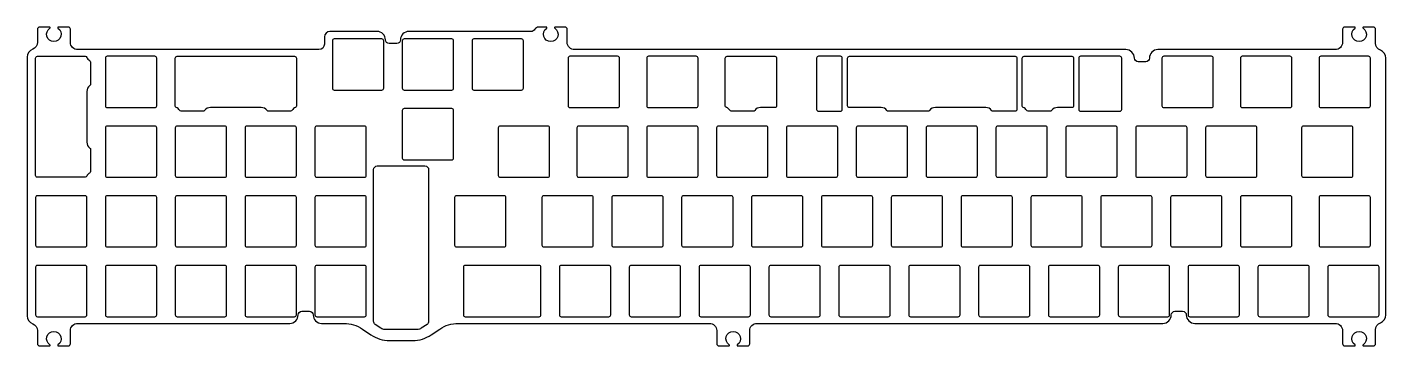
# Model space of a CAD drawing. Header units: millimetres. Extents: x -369 to 2, y -8 to 79.
import ezdxf

# ---------------------------------------------------------------- set-up
doc = ezdxf.new("R2010")
doc.units = ezdxf.units.MM
doc.layers.get('0').update_dxf_attribs({"linetype": 'CONTINUOUS'})

msp = doc.modelspace()

# ---------------------------------------------------------------- linework, layer by layer
for points in [[(-274.94, -4.97, 0.150413), (-269.87, -6.52), (-263.57, -6.52, 0.150413), (-258.51, -4.97), (-256.18, -3.38, -0.150413), (-251.12, -1.82), (-182.64, -1.82, -0.414214), (-180.64, -3.82), (-180.64, -7.37, 0.414214), (-180.04, -7.97), (-177.31, -7.97, 0.745693), (-177.23, -7.7, -3.368455), (-175.05, -7.7, 0.746835), (-174.97, -7.98), (-172.24, -7.98, 0.414214), (-171.64, -7.38), (-171.64, -3.82, -0.414214), (-169.64, -1.82), (-58.98, -1.82, 0.414214), (-56.68, 0.48, -0.414214), (-55.68, 1.48), (-53.58, 1.48, -0.414214), (-52.58, 0.48, 0.414214), (-50.28, -1.82), (-11.98, -1.82, -0.414214), (-9.98, -3.82), (-9.98, -7.37, 0.414214), (-9.38, -7.97), (-6.65, -7.97, 0.745693), (-6.57, -7.7, -3.359422), (-4.38, -7.7, 0.745693), (-4.3, -7.97), (-1.58, -7.97, 0.414214), (-0.98, -7.37), (-0.98, -3.55, -0.313303), (0.33, -1.68, 0.313303), (1.82, 0.48), (1.82, 70.67, 0.313303), (0.33, 72.83, -0.313303), (-0.98, 74.7), (-0.98, 78.52, 0.414214), (-1.58, 79.12), (-4.3, 79.12, 0.745693), (-4.38, 78.85, -3.359422), (-6.57, 78.85, 0.745693), (-6.65, 79.12), (-9.38, 79.12, 0.414214), (-9.98, 78.52), (-9.98, 74.97, -0.414214), (-11.98, 72.97), (-60.34, 72.97, 0.414214), (-62.64, 70.67, -0.414214), (-63.64, 69.67), (-65.74, 69.67, -0.414214), (-66.74, 70.67, 0.414214), (-69.04, 72.97), (-219.43, 72.97, -0.414214), (-221.43, 74.97), (-221.43, 78.52, 0.414214), (-222.03, 79.12), (-224.75, 79.12, 0.745693), (-224.83, 78.85, -3.359422), (-227.02, 78.85, 0.745693), (-227.1, 79.12), (-229.23, 79.12, 0.267564), (-230.27, 78.53, -0.267564), (-231.3, 77.93), (-264.59, 77.93, 0.414214), (-266.89, 75.63, -0.414214), (-267.89, 74.63), (-269.99, 74.63, -0.414214), (-270.99, 75.63, 0.414214), (-273.29, 77.93), (-286.14, 77.93, 0.412172), (-287.64, 76.44), (-287.65, 74.47, -0.412172), (-289.15, 72.97), (-354.9, 72.97, -0.414214), (-356.9, 74.97), (-356.9, 78.52, 0.414214), (-357.5, 79.12), (-360.22, 79.12, 0.745693), (-360.31, 78.85, -3.359422), (-362.49, 78.85, 0.745693), (-362.58, 79.12), (-365.3, 79.12, 0.414214), (-365.9, 78.52), (-365.9, 74.97, -0.313303), (-367.2, 73.1, 0.313303), (-368.7, 70.94), (-368.7, 0.2, 0.313303), (-367.2, -1.95, -0.313303), (-365.9, -3.82), (-365.9, -7.37, 0.414214), (-365.3, -7.97), (-362.58, -7.97, 0.745693), (-362.49, -7.7, -3.359422), (-360.31, -7.7, 0.745693), (-360.22, -7.97), (-357.5, -7.97, 0.414214), (-356.9, -7.37), (-356.9, -3.82, -0.414214), (-354.9, -1.82), (-297.1, -1.82, 0.414214), (-294.8, 0.48, -0.414214), (-293.8, 1.48), (-291.7, 1.48, -0.414214), (-290.7, 0.48, 0.414214), (-288.4, -1.82), (-282.33, -1.82, -0.150413), (-277.27, -3.38)], [(-285.46, 62.41, 0.414214), (-284.96, 61.91), (-271.96, 61.91, 0.414214), (-271.46, 62.41), (-271.46, 75.41, 0.414214), (-271.96, 75.91), (-284.96, 75.91, 0.414214), (-285.46, 75.41)], [(-266.41, 62.41, 0.414214), (-265.91, 61.91), (-252.91, 61.91, 0.414214), (-252.41, 62.41), (-252.41, 75.41, 0.414214), (-252.91, 75.91), (-265.91, 75.91, 0.414214), (-266.41, 75.41)], [(-247.36, 62.41, 0.414214), (-246.86, 61.91), (-233.86, 61.91, 0.414214), (-233.36, 62.41), (-233.36, 75.41, 0.414214), (-233.86, 75.91), (-246.86, 75.91, 0.414214), (-247.36, 75.41)], [(-351.67, 39.25, 0.151072), (-352.47, 38.39, -0.289433), (-352.92, 38.1), (-365.92, 38.1, -0.414214), (-366.42, 38.6), (-366.42, 70.65, -0.414214), (-365.92, 71.15), (-352.92, 71.15, -0.289433), (-352.47, 70.86, 0.151072), (-351.67, 70, -0.266989), (-351.42, 69.56), (-351.42, 63.56, -0.236068), (-351.62, 63.16, 0.236068), (-352.42, 61.56), (-352.42, 47.69, 0.236068), (-351.62, 46.09, -0.236068), (-351.42, 45.69), (-351.42, 39.69, -0.266989)], [(-347.37, 57.65, 0.414214), (-346.87, 57.15), (-333.87, 57.15, 0.414214), (-333.37, 57.65), (-333.37, 70.65, 0.414214), (-333.87, 71.15), (-346.87, 71.15, 0.414214), (-347.37, 70.65)], [(-295.56, 57.2, 0.151073), (-296.43, 56.4, -0.266988), (-296.86, 56.15), (-302.86, 56.15, -0.236068), (-303.26, 56.35, 0.236068), (-304.86, 57.15), (-318.74, 57.15, 0.236068), (-320.34, 56.35, -0.236068), (-320.74, 56.15), (-326.74, 56.15, -0.266988), (-327.17, 56.4, 0.151073), (-328.04, 57.2, -0.289434), (-328.32, 57.65), (-328.32, 70.65, -0.414214), (-327.82, 71.15), (-295.77, 71.15, -0.414214), (-295.27, 70.65), (-295.27, 57.65, -0.289434)], [(-221.17, 57.65, 0.414214), (-220.67, 57.15), (-207.67, 57.15, 0.414214), (-207.17, 57.65), (-207.17, 70.65, 0.414214), (-207.67, 71.15), (-220.67, 71.15, 0.414214), (-221.17, 70.65)], [(-199.74, 57.65, 0.414214), (-199.24, 57.15), (-186.24, 57.15, 0.414214), (-185.74, 57.65), (-185.74, 70.65, 0.414214), (-186.24, 71.15), (-199.24, 71.15, 0.414214), (-199.74, 70.65)], [(-168.68, 57.15, 0.236068), (-170.28, 56.35, -0.236068), (-170.68, 56.15), (-176.68, 56.15, -0.263995), (-177.11, 56.39, 0.154094), (-178.01, 57.19, -0.295675), (-178.31, 57.65), (-178.31, 70.65, -0.414214), (-177.81, 71.15), (-164.81, 71.15, -0.414214), (-164.31, 70.65), (-164.31, 57.65, -0.414214), (-164.81, 57.15)], [(-146.41, 70.65, 0.414214), (-146.91, 71.15), (-152.91, 71.15, 0.414214), (-153.41, 70.65), (-153.41, 56.65, 0.414214), (-152.91, 56.15), (-146.91, 56.15, 0.414214), (-146.41, 56.65)], [(-105.68, 56.35, 0.236068), (-107.28, 57.15), (-121.03, 57.15, 0.236068), (-122.63, 56.35, -0.236068), (-123.03, 56.15), (-133.82, 56.15, -0.236068), (-134.22, 56.35, 0.236068), (-135.82, 57.15), (-144.47, 57.15, -0.414214), (-144.97, 57.65), (-144.97, 70.65, -0.414214), (-144.47, 71.15), (-99.28, 71.15, -0.414214), (-98.78, 70.65), (-98.78, 56.65, -0.414214), (-99.28, 56.15), (-105.28, 56.15, -0.236068)], [(-87.72, 57.15, 0.236068), (-89.32, 56.35, -0.236068), (-89.72, 56.15), (-95.72, 56.15, -0.264473), (-96.15, 56.39, 0.153593), (-97.05, 57.19, -0.294657), (-97.34, 57.65), (-97.34, 70.65, -0.414214), (-96.84, 71.15), (-83.84, 71.15, -0.414214), (-83.34, 70.65), (-83.34, 57.65, -0.414214), (-83.84, 57.15)], [(-70.18, 70.65, 0.414214), (-70.68, 71.15), (-81.41, 71.15, 0.414214), (-81.91, 70.65), (-81.91, 56.65, 0.414214), (-81.41, 56.15), (-70.68, 56.15, 0.414214), (-70.18, 56.65)], [(-59.24, 57.65, 0.414214), (-58.74, 57.15), (-45.74, 57.15, 0.414214), (-45.24, 57.65), (-45.24, 70.65, 0.414214), (-45.74, 71.15), (-58.74, 71.15, 0.414214), (-59.24, 70.65)], [(-37.81, 57.65, 0.414214), (-37.31, 57.15), (-24.31, 57.15, 0.414214), (-23.81, 57.65), (-23.81, 70.65, 0.414214), (-24.31, 71.15), (-37.31, 71.15, 0.414214), (-37.81, 70.65)], [(-16.38, 57.65, 0.414214), (-15.88, 57.15), (-2.88, 57.15, 0.414214), (-2.38, 57.65), (-2.38, 70.65, 0.414214), (-2.88, 71.15), (-15.88, 71.15, 0.414214), (-16.38, 70.65)], [(-266.41, 43.36, 0.414214), (-265.91, 42.86), (-252.91, 42.86, 0.414214), (-252.41, 43.36), (-252.41, 56.36, 0.414214), (-252.91, 56.86), (-265.91, 56.86, 0.414214), (-266.41, 56.36)], [(-347.37, 38.6, 0.414214), (-346.87, 38.1), (-333.87, 38.1, 0.414214), (-333.37, 38.6), (-333.37, 51.6, 0.414214), (-333.87, 52.1), (-346.87, 52.1, 0.414214), (-347.37, 51.6)], [(-328.32, 38.6, 0.414214), (-327.82, 38.1), (-314.82, 38.1, 0.414214), (-314.32, 38.6), (-314.32, 51.6, 0.414214), (-314.82, 52.1), (-327.82, 52.1, 0.414214), (-328.32, 51.6)], [(-309.27, 38.6, 0.414214), (-308.77, 38.1), (-295.77, 38.1, 0.414214), (-295.27, 38.6), (-295.27, 51.6, 0.414214), (-295.77, 52.1), (-308.77, 52.1, 0.414214), (-309.27, 51.6)], [(-290.22, 38.6, 0.414214), (-289.72, 38.1), (-276.72, 38.1, 0.414214), (-276.22, 38.6), (-276.22, 51.6, 0.414214), (-276.72, 52.1), (-289.72, 52.1, 0.414214), (-290.22, 51.6)], [(-240.22, 38.6, 0.414214), (-239.72, 38.1), (-226.72, 38.1, 0.414214), (-226.22, 38.6), (-226.22, 51.6, 0.414214), (-226.72, 52.1), (-239.72, 52.1, 0.414214), (-240.22, 51.6)], [(-218.79, 38.6, 0.414214), (-218.29, 38.1), (-205.29, 38.1, 0.414214), (-204.79, 38.6), (-204.79, 51.6, 0.414214), (-205.29, 52.1), (-218.29, 52.1, 0.414214), (-218.79, 51.6)], [(-199.74, 38.6, 0.414214), (-199.24, 38.1), (-186.24, 38.1, 0.414214), (-185.74, 38.6), (-185.74, 51.6, 0.414214), (-186.24, 52.1), (-199.24, 52.1, 0.414214), (-199.74, 51.6)], [(-180.69, 38.6, 0.414214), (-180.19, 38.1), (-167.19, 38.1, 0.414214), (-166.69, 38.6), (-166.69, 51.6, 0.414214), (-167.19, 52.1), (-180.19, 52.1, 0.414214), (-180.69, 51.6)], [(-161.64, 38.6, 0.414214), (-161.14, 38.1), (-148.14, 38.1, 0.414214), (-147.64, 38.6), (-147.64, 51.6, 0.414214), (-148.14, 52.1), (-161.14, 52.1, 0.414214), (-161.64, 51.6)], [(-142.59, 38.6, 0.414214), (-142.09, 38.1), (-129.09, 38.1, 0.414214), (-128.59, 38.6), (-128.59, 51.6, 0.414214), (-129.09, 52.1), (-142.09, 52.1, 0.414214), (-142.59, 51.6)], [(-123.54, 38.6, 0.414214), (-123.04, 38.1), (-110.04, 38.1, 0.414214), (-109.54, 38.6), (-109.54, 51.6, 0.414214), (-110.04, 52.1), (-123.04, 52.1, 0.414214), (-123.54, 51.6)], [(-104.49, 38.6, 0.414214), (-103.99, 38.1), (-90.99, 38.1, 0.414214), (-90.49, 38.6), (-90.49, 51.6, 0.414214), (-90.99, 52.1), (-103.99, 52.1, 0.414214), (-104.49, 51.6)], [(-85.44, 38.6, 0.414214), (-84.94, 38.1), (-71.94, 38.1, 0.414214), (-71.44, 38.6), (-71.44, 51.6, 0.414214), (-71.94, 52.1), (-84.94, 52.1, 0.414214), (-85.44, 51.6)], [(-66.39, 38.6, 0.414214), (-65.89, 38.1), (-52.89, 38.1, 0.414214), (-52.39, 38.6), (-52.39, 51.6, 0.414214), (-52.89, 52.1), (-65.89, 52.1, 0.414214), (-66.39, 51.6)], [(-47.34, 38.6, 0.414214), (-46.84, 38.1), (-33.84, 38.1, 0.414214), (-33.34, 38.6), (-33.34, 51.6, 0.414214), (-33.84, 52.1), (-46.84, 52.1, 0.414214), (-47.34, 51.6)], [(-21.14, 38.6, 0.414214), (-20.64, 38.1), (-7.64, 38.1, 0.414214), (-7.14, 38.6), (-7.14, 51.6, 0.414214), (-7.64, 52.1), (-20.64, 52.1, 0.414214), (-21.14, 51.6)], [(-274.22, -1.3), (-274.22, 40.18, -0.414214), (-273.22, 41.18), (-260.22, 41.18, -0.414214), (-259.22, 40.18), (-259.22, -1.3, -0.248329), (-259.66, -2.12), (-261.21, -3.18, -0.150413), (-262.34, -3.52), (-271.11, -3.52, -0.150413), (-272.23, -3.18), (-273.78, -2.12, -0.248329)], [(-366.42, 19.55, 0.414214), (-365.92, 19.05), (-352.92, 19.05, 0.414214), (-352.42, 19.55), (-352.42, 32.55, 0.414214), (-352.92, 33.05), (-365.92, 33.05, 0.414214), (-366.42, 32.55)], [(-347.37, 19.55, 0.414214), (-346.87, 19.05), (-333.87, 19.05, 0.414214), (-333.37, 19.55), (-333.37, 32.55, 0.414214), (-333.87, 33.05), (-346.87, 33.05, 0.414214), (-347.37, 32.55)], [(-328.32, 19.55, 0.414214), (-327.82, 19.05), (-314.82, 19.05, 0.414214), (-314.32, 19.55), (-314.32, 32.55, 0.414214), (-314.82, 33.05), (-327.82, 33.05, 0.414214), (-328.32, 32.55)], [(-309.27, 19.55, 0.414214), (-308.77, 19.05), (-295.77, 19.05, 0.414214), (-295.27, 19.55), (-295.27, 32.55, 0.414214), (-295.77, 33.05), (-308.77, 33.05, 0.414214), (-309.27, 32.55)], [(-290.22, 19.55, 0.414214), (-289.72, 19.05), (-276.72, 19.05, 0.414214), (-276.22, 19.55), (-276.22, 32.55, 0.414214), (-276.72, 33.05), (-289.72, 33.05, 0.414214), (-290.22, 32.55)], [(-252.12, 19.55, 0.414214), (-251.62, 19.05), (-238.62, 19.05, 0.414214), (-238.12, 19.55), (-238.12, 32.55, 0.414214), (-238.62, 33.05), (-251.62, 33.05, 0.414214), (-252.12, 32.55)], [(-228.31, 19.55, 0.414214), (-227.81, 19.05), (-214.81, 19.05, 0.414214), (-214.31, 19.55), (-214.31, 32.55, 0.414214), (-214.81, 33.05), (-227.81, 33.05, 0.414214), (-228.31, 32.55)], [(-209.26, 19.55, 0.414214), (-208.76, 19.05), (-195.76, 19.05, 0.414214), (-195.26, 19.55), (-195.26, 32.55, 0.414214), (-195.76, 33.05), (-208.76, 33.05, 0.414214), (-209.26, 32.55)], [(-190.21, 19.55, 0.414214), (-189.71, 19.05), (-176.71, 19.05, 0.414214), (-176.21, 19.55), (-176.21, 32.55, 0.414214), (-176.71, 33.05), (-189.71, 33.05, 0.414214), (-190.21, 32.55)], [(-171.16, 19.55, 0.414214), (-170.66, 19.05), (-157.66, 19.05, 0.414214), (-157.16, 19.55), (-157.16, 32.55, 0.414214), (-157.66, 33.05), (-170.66, 33.05, 0.414214), (-171.16, 32.55)], [(-152.11, 19.55, 0.414214), (-151.61, 19.05), (-138.61, 19.05, 0.414214), (-138.11, 19.55), (-138.11, 32.55, 0.414214), (-138.61, 33.05), (-151.61, 33.05, 0.414214), (-152.11, 32.55)], [(-133.06, 19.55, 0.414214), (-132.56, 19.05), (-119.56, 19.05, 0.414214), (-119.06, 19.55), (-119.06, 32.55, 0.414214), (-119.56, 33.05), (-132.56, 33.05, 0.414214), (-133.06, 32.55)], [(-114.01, 19.55, 0.414214), (-113.51, 19.05), (-100.51, 19.05, 0.414214), (-100.01, 19.55), (-100.01, 32.55, 0.414214), (-100.51, 33.05), (-113.51, 33.05, 0.414214), (-114.01, 32.55)], [(-94.96, 19.55, 0.414214), (-94.46, 19.05), (-81.46, 19.05, 0.414214), (-80.96, 19.55), (-80.96, 32.55, 0.414214), (-81.46, 33.05), (-94.46, 33.05, 0.414214), (-94.96, 32.55)], [(-75.91, 19.55, 0.414214), (-75.41, 19.05), (-62.41, 19.05, 0.414214), (-61.91, 19.55), (-61.91, 32.55, 0.414214), (-62.41, 33.05), (-75.41, 33.05, 0.414214), (-75.91, 32.55)], [(-56.86, 19.55, 0.414214), (-56.36, 19.05), (-43.36, 19.05, 0.414214), (-42.86, 19.55), (-42.86, 32.55, 0.414214), (-43.36, 33.05), (-56.36, 33.05, 0.414214), (-56.86, 32.55)], [(-37.81, 19.55, 0.414214), (-37.31, 19.05), (-24.31, 19.05, 0.414214), (-23.81, 19.55), (-23.81, 32.55, 0.414214), (-24.31, 33.05), (-37.31, 33.05, 0.414214), (-37.81, 32.55)], [(-16.38, 19.55, 0.414214), (-15.88, 19.05), (-2.88, 19.05, 0.414214), (-2.38, 19.55), (-2.38, 32.55, 0.414214), (-2.88, 33.05), (-15.88, 33.05, 0.414214), (-16.38, 32.55)], [(-366.42, 0.5, 0.414214), (-365.92, 0), (-352.92, 0, 0.414214), (-352.42, 0.5), (-352.42, 13.5, 0.414214), (-352.92, 14), (-365.92, 14, 0.414214), (-366.42, 13.5)], [(-347.37, 0.5, 0.414214), (-346.87, 0), (-333.87, 0, 0.414214), (-333.37, 0.5), (-333.37, 13.5, 0.414214), (-333.87, 14), (-346.87, 14, 0.414214), (-347.37, 13.5)], [(-328.32, 0.5, 0.414214), (-327.82, 0), (-314.82, 0, 0.414214), (-314.32, 0.5), (-314.32, 13.5, 0.414214), (-314.82, 14), (-327.82, 14, 0.414214), (-328.32, 13.5)], [(-309.27, 0.5, 0.414214), (-308.77, 0), (-295.77, 0, 0.414214), (-295.27, 0.5), (-295.27, 13.5, 0.414214), (-295.77, 14), (-308.77, 14, 0.414214), (-309.27, 13.5)], [(-290.22, 0.5, 0.414214), (-289.72, 0), (-276.72, 0, 0.414214), (-276.22, 0.5), (-276.22, 13.5, 0.414214), (-276.72, 14), (-289.72, 14, 0.414214), (-290.22, 13.5)], [(-249.74, 0.5, 0.414214), (-249.24, 0), (-229.1, 0, 0.414214), (-228.6, 0.5), (-228.6, 13.5, 0.414214), (-229.1, 14), (-249.24, 14, 0.414214), (-249.74, 13.5)], [(-223.55, 0.5, 0.414214), (-223.05, 0), (-210.05, 0, 0.414214), (-209.55, 0.5), (-209.55, 13.5, 0.414214), (-210.05, 14), (-223.05, 14, 0.414214), (-223.55, 13.5)], [(-204.5, 0.5, 0.414214), (-204, 0), (-191, 0, 0.414214), (-190.5, 0.5), (-190.5, 13.5, 0.414214), (-191, 14), (-204, 14, 0.414214), (-204.5, 13.5)], [(-185.45, 0.5, 0.414214), (-184.95, 0), (-171.95, 0, 0.414214), (-171.45, 0.5), (-171.45, 13.5, 0.414214), (-171.95, 14), (-184.95, 14, 0.414214), (-185.45, 13.5)], [(-166.4, 0.5, 0.414214), (-165.9, 0), (-152.9, 0, 0.414214), (-152.4, 0.5), (-152.4, 13.5, 0.414214), (-152.9, 14), (-165.9, 14, 0.414214), (-166.4, 13.5)], [(-147.35, 0.5, 0.414214), (-146.85, 0), (-133.85, 0, 0.414214), (-133.35, 0.5), (-133.35, 13.5, 0.414214), (-133.85, 14), (-146.85, 14, 0.414214), (-147.35, 13.5)], [(-128.3, 0.5, 0.414214), (-127.8, 0), (-114.8, 0, 0.414214), (-114.3, 0.5), (-114.3, 13.5, 0.414214), (-114.8, 14), (-127.8, 14, 0.414214), (-128.3, 13.5)], [(-109.25, 0.5, 0.414214), (-108.75, 0), (-95.75, 0, 0.414214), (-95.25, 0.5), (-95.25, 13.5, 0.414214), (-95.75, 14), (-108.75, 14, 0.414214), (-109.25, 13.5)], [(-90.2, 0.5, 0.414214), (-89.7, 0), (-76.7, 0, 0.414214), (-76.2, 0.5), (-76.2, 13.5, 0.414214), (-76.7, 14), (-89.7, 14, 0.414214), (-90.2, 13.5)], [(-71.15, 0.5, 0.414214), (-70.65, 0), (-57.65, 0, 0.414214), (-57.15, 0.5), (-57.15, 13.5, 0.414214), (-57.65, 14), (-70.65, 14, 0.414214), (-71.15, 13.5)], [(-52.1, 0.5, 0.414214), (-51.6, 0), (-38.6, 0, 0.414214), (-38.1, 0.5), (-38.1, 13.5, 0.414214), (-38.6, 14), (-51.6, 14, 0.414214), (-52.1, 13.5)], [(-33.05, 0.5, 0.414214), (-32.55, 0), (-19.55, 0, 0.414214), (-19.05, 0.5), (-19.05, 13.5, 0.414214), (-19.55, 14), (-32.55, 14, 0.414214), (-33.05, 13.5)], [(-14, 0.5, 0.414214), (-13.5, 0), (-0.5, 0, 0.414214), (0, 0.5), (0, 13.5, 0.414214), (-0.5, 14), (-13.5, 14, 0.414214), (-14, 13.5)]]:
    msp.add_lwpolyline(points, format="xyb", close=True)

doc.saveas('drawing.dxf')
